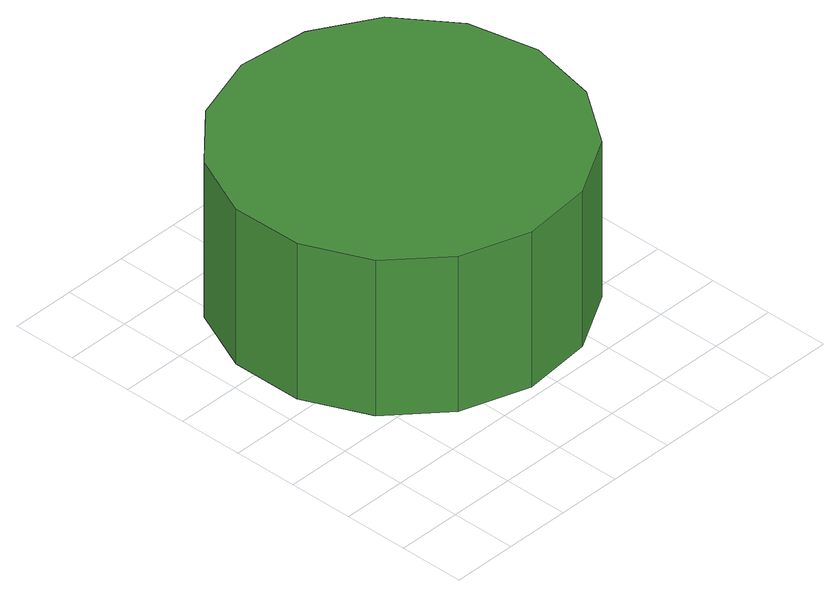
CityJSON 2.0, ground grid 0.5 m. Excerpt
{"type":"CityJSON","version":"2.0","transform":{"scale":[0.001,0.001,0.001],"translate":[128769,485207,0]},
"CityObjects":{
"tree1":{"type":"SolitaryVegetationObject","attributes":{"function":"something"},"geometry":[{"type":"MultiSurface","lod":"1","boundaries":[[[0,1,2,3,4,5,6,7,8,9,10,11,12,13,14]],[[15,16,17,18,19,20,21,22,23,24,25,26,27,28,29]],[[0,29,28,1]],[[1,28,27,2]],[[2,27,26,3]],[[3,26,25,4]],[[4,25,24,5]],[[5,24,23,6]],[[6,23,22,7]],[[7,22,21,8]],[[8,21,20,9]],[[9,20,19,10]],[[10,19,18,11]],[[11,18,17,12]],[[12,17,16,13]],[[13,16,15,14]],[[14,15,29,0]]]}]}
},
"vertices":[
[2809,1897,1529],[2695,2435,1529],[2372,2880,1529],[1896,3154,1529],[1349,3212,1529],[826,3042,1529],[417,2674,1529],[194,2172,1529],[194,1622,1529],[417,1120,1529],[826,752,1529],[1349,582,1529],[1896,639,1529],[2372,914,1529],[2695,1359,1529],[2695,1359,239],[2372,914,239],[1896,639,239],[1349,582,239],[826,752,239],[417,1120,239],[194,1622,239],[194,2172,239],[417,2674,239],[826,3042,239],[1349,3212,239],[1896,3154,239],[2372,2880,239],[2695,2435,239],[2809,1897,239]
]}
